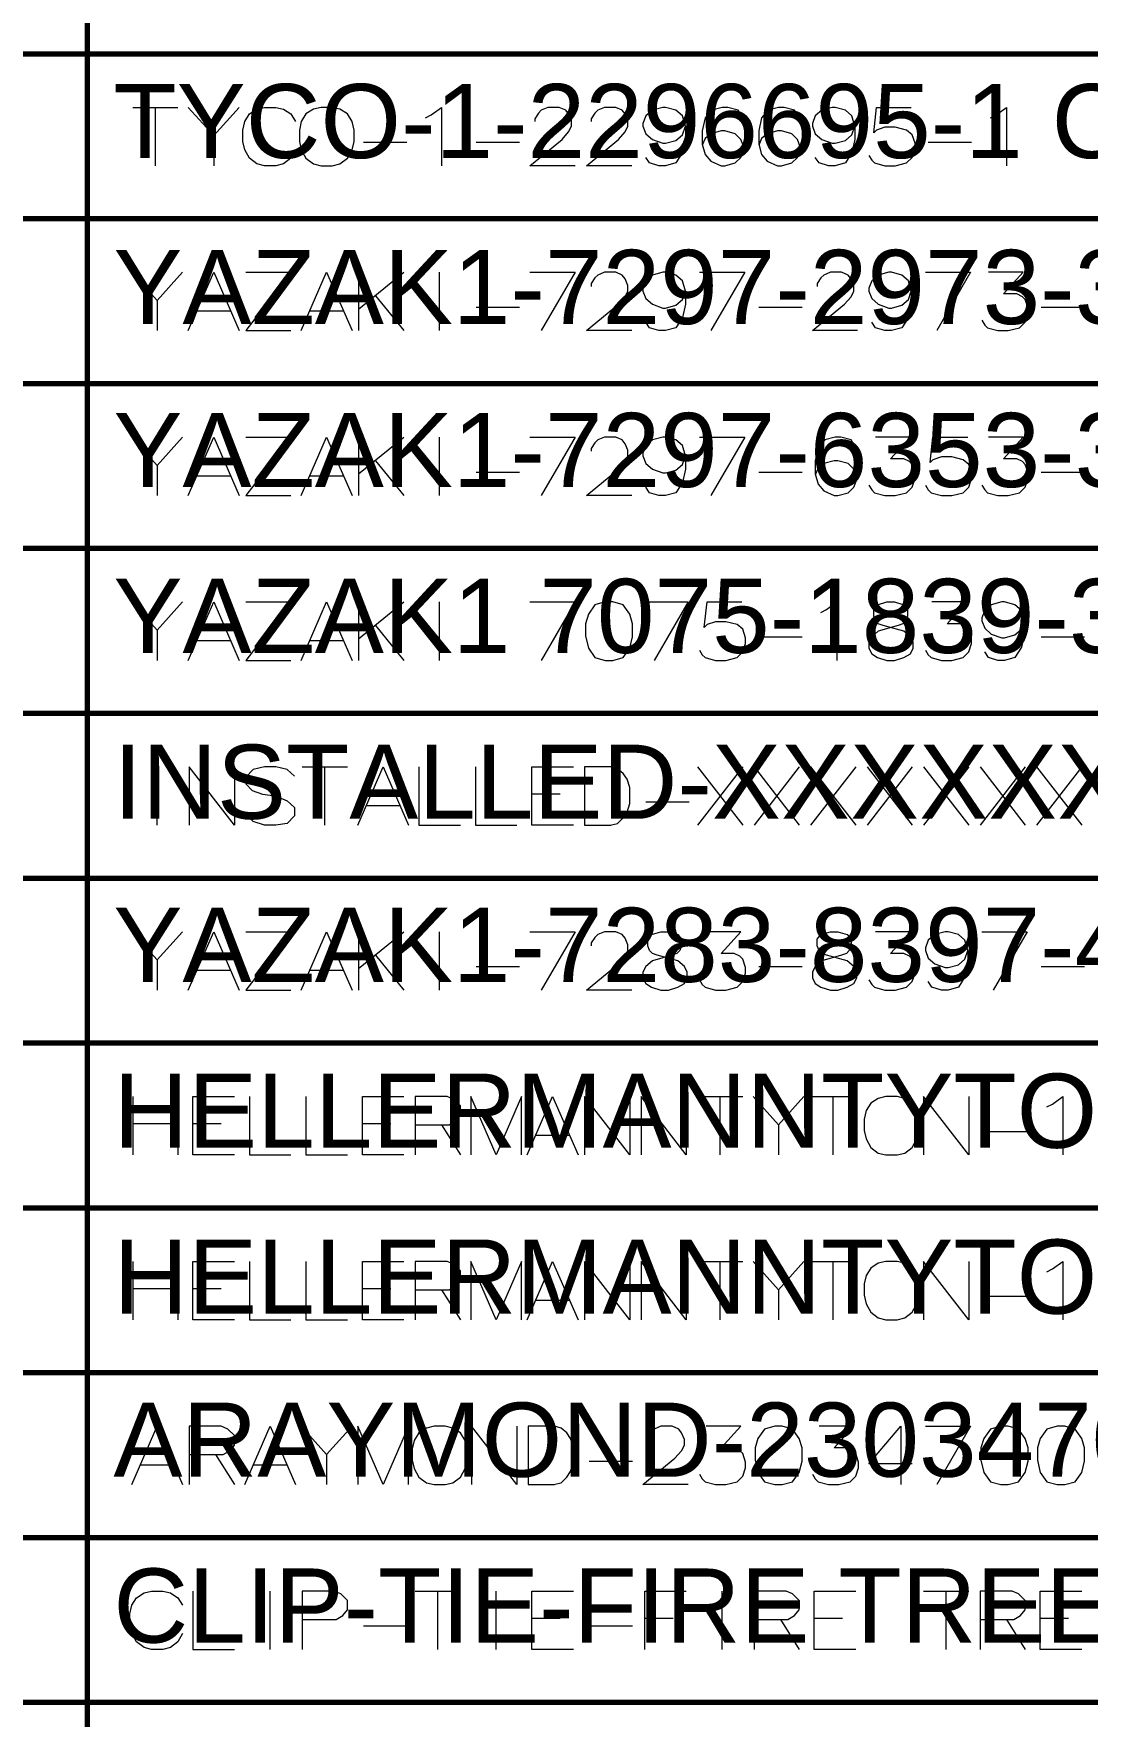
# Model space of a CAD drawing. Header units: millimetres. Extents: x 0 to 174, y 0 to 33.
# Drawn here: x 75.48 to 78.039, y 20.297 to 24.382 of the extents above; entities that cross this region are included whole.
import ezdxf

# ---------------------------------------------------------------- set-up
doc = ezdxf.new("R2010")
doc.units = ezdxf.units.MM
doc.layers.add('BOM_OCR_TEXT', color=7, linetype='Continuous')
doc.layers.add('BOM_ORIGINAL_OUTLINES', color=7, linetype='Continuous')
doc.layers.add('PDF_Geomertry', color=7, linetype='Continuous', true_color=0x405f80)
doc.styles.get("Standard").update_dxf_attribs({"font": 'arial.ttf'})

msp = doc.modelspace()

# ---------------------------------------------------------------- linework, layer by layer
at = {"layer": 'BOM_ORIGINAL_OUTLINES', "color": 18, "lineweight": 13, "true_color": 0x260000}
for points in [[(75.7208, 24.2028), (75.8306, 24.2028)], [(75.7757, 24.061), (75.7757, 24.2028)], [(75.8557, 24.2028), (75.9174, 24.1342), (75.9792, 24.2028)], [(76.1162, 24.0999), (76.1049, 24.0793), (76.0865, 24.0656), (76.0683, 24.061), (76.0408, 24.061), (76.0225, 24.0656), (76.0043, 24.0793), (75.9928, 24.0999), (75.9883, 24.1204), (75.9883, 24.1479), (75.9928, 24.1685), (76.0043, 24.1868), (76.0225, 24.1982), (76.0408, 24.2028), (76.0683, 24.2028), (76.0865, 24.1982), (76.1049, 24.1868), (76.1162, 24.1685)], [(76.4318, 24.1776), (76.4454, 24.1844), (76.4706, 24.2028), (76.4706, 24.061)], [(76.7951, 24.061), (76.6854, 24.061), (76.7632, 24.125), (76.7792, 24.1433), (76.7861, 24.1571), (76.7861, 24.1707), (76.7792, 24.1868), (76.7724, 24.1958), (76.7564, 24.2028), (76.7289, 24.2028), (76.7129, 24.1958), (76.7061, 24.189), (76.6969, 24.1753), (76.6969, 24.1685)], [(76.9324, 24.061), (76.8226, 24.061), (76.9004, 24.125), (76.9164, 24.1433), (76.9232, 24.1571), (76.9232, 24.1707), (76.9164, 24.1868), (76.9094, 24.1958), (76.8935, 24.2028), (76.8661, 24.2028), (76.8501, 24.1958), (76.8432, 24.189), (76.834, 24.1753), (76.834, 24.1685)], [(77.0626, 24.1571), (77.0558, 24.1822), (77.0399, 24.1958), (77.0147, 24.2028), (77.0078, 24.2028), (76.9826, 24.1958), (76.9667, 24.1822), (76.9597, 24.1639), (76.9597, 24.1571), (76.9667, 24.1388), (76.9826, 24.125), (77.0078, 24.1158), (77.0147, 24.1158), (77.0399, 24.1228), (77.0558, 24.1364), (77.0626, 24.1571), (77.0626, 24.125), (77.0558, 24.0931), (77.0399, 24.0679), (77.0147, 24.061), (76.9986, 24.061), (76.9758, 24.0679), (76.9667, 24.0815)], [(77.1975, 24.1844), (77.1907, 24.1958), (77.1656, 24.2028), (77.1518, 24.2028), (77.1267, 24.1958), (77.1107, 24.1776), (77.1037, 24.1456), (77.1037, 24.1136), (77.1107, 24.0885), (77.1244, 24.0725), (77.1496, 24.061), (77.1586, 24.061), (77.1837, 24.0679), (77.1975, 24.0815), (77.2044, 24.0999), (77.2044, 24.1067), (77.1975, 24.125), (77.1837, 24.1388), (77.1586, 24.1456), (77.1496, 24.1456), (77.1244, 24.1388), (77.1107, 24.1274), (77.1037, 24.1113)], [(77.3347, 24.1844), (77.3278, 24.1958), (77.3026, 24.2028), (77.289, 24.2028), (77.2639, 24.1958), (77.2478, 24.1776), (77.241, 24.1456), (77.241, 24.1136), (77.2478, 24.0885), (77.2615, 24.0725), (77.2867, 24.061), (77.2958, 24.061), (77.321, 24.0679), (77.3347, 24.0815), (77.3415, 24.0999), (77.3415, 24.1067), (77.3347, 24.125), (77.321, 24.1388), (77.2958, 24.1456), (77.2867, 24.1456), (77.2615, 24.1388), (77.2478, 24.1274), (77.241, 24.1113)], [(77.4742, 24.1571), (77.4672, 24.1822), (77.4512, 24.1958), (77.4261, 24.2028), (77.4193, 24.2028), (77.3942, 24.1958), (77.3781, 24.1822), (77.3712, 24.1639), (77.3712, 24.1571), (77.3781, 24.1388), (77.3942, 24.125), (77.4193, 24.1158), (77.4261, 24.1158), (77.4512, 24.1228), (77.4672, 24.1364), (77.4742, 24.1571), (77.4742, 24.125), (77.4672, 24.0931), (77.4512, 24.0679), (77.4261, 24.061), (77.4101, 24.061), (77.3872, 24.0679), (77.3781, 24.0815)], [(77.5085, 24.0861), (77.5153, 24.0747), (77.5221, 24.0679), (77.5472, 24.061), (77.5724, 24.061), (77.5999, 24.0679), (77.6136, 24.0815), (77.6204, 24.1022), (77.6204, 24.1158), (77.6136, 24.1364), (77.5999, 24.1479), (77.5724, 24.1547), (77.5472, 24.1547), (77.5267, 24.1479), (77.5199, 24.141), (77.5267, 24.2028), (77.6112, 24.2028)], [(77.8033, 24.1776), (77.8171, 24.1844), (77.8422, 24.2028), (77.8422, 24.061)], [(75.9174, 24.1342), (75.9174, 24.061)], [(76.2808, 24.1182), (76.386, 24.1182)], [(76.5551, 24.1182), (76.6603, 24.1182)], [(77.6525, 24.1182), (77.7576, 24.1182)], [(75.7185, 23.8025), (75.7803, 23.7339), (75.8419, 23.8025)], [(75.8557, 23.6608), (75.9174, 23.8025), (75.9792, 23.6608)], [(75.9951, 23.8025), (76.1049, 23.8025), (75.9951, 23.6608), (76.1049, 23.6608)], [(76.13, 23.6608), (76.1917, 23.8025), (76.2535, 23.6608)], [(76.2694, 23.8025), (76.2694, 23.6608)], [(76.2694, 23.7133), (76.3792, 23.8025)], [(76.466, 23.6608), (76.466, 23.8025)], [(76.6854, 23.8025), (76.7951, 23.8025), (76.7129, 23.6608)], [(76.9324, 23.6608), (76.8226, 23.6608), (76.9004, 23.7247), (76.9164, 23.7431), (76.9232, 23.7568), (76.9232, 23.7706), (76.9164, 23.7865), (76.9094, 23.7957), (76.8935, 23.8025), (76.8661, 23.8025), (76.8501, 23.7957), (76.8432, 23.7888), (76.834, 23.7751), (76.834, 23.7682)], [(77.0626, 23.7568), (77.0558, 23.7819), (77.0399, 23.7957), (77.0147, 23.8025), (77.0078, 23.8025), (76.9826, 23.7957), (76.9667, 23.7819), (76.9597, 23.7636), (76.9597, 23.7568), (76.9667, 23.7385), (76.9826, 23.7247), (77.0078, 23.7157), (77.0147, 23.7157), (77.0399, 23.7225), (77.0558, 23.7363), (77.0626, 23.7568), (77.0626, 23.7247), (77.0558, 23.6928), (77.0399, 23.6676), (77.0147, 23.6608), (76.9986, 23.6608), (76.9758, 23.6676), (76.9667, 23.6814)], [(77.0969, 23.8025), (77.2067, 23.8025), (77.1244, 23.6608)], [(77.481, 23.6608), (77.3712, 23.6608), (77.449, 23.7247), (77.465, 23.7431), (77.4718, 23.7568), (77.4718, 23.7706), (77.465, 23.7865), (77.4582, 23.7957), (77.4421, 23.8025), (77.4147, 23.8025), (77.3987, 23.7957), (77.3918, 23.7888), (77.3826, 23.7751), (77.3826, 23.7682)], [(77.6112, 23.7568), (77.6044, 23.7819), (77.5885, 23.7957), (77.5633, 23.8025), (77.5564, 23.8025), (77.5312, 23.7957), (77.5153, 23.7819), (77.5085, 23.7636), (77.5085, 23.7568), (77.5153, 23.7385), (77.5312, 23.7247), (77.5564, 23.7157), (77.5633, 23.7157), (77.5885, 23.7225), (77.6044, 23.7363), (77.6112, 23.7568), (77.6112, 23.7247), (77.6044, 23.6928), (77.5885, 23.6676), (77.5633, 23.6608), (77.5472, 23.6608), (77.5244, 23.6676), (77.5153, 23.6814)], [(77.6456, 23.8025), (77.7553, 23.8025), (77.6731, 23.6608)], [(77.7828, 23.686), (77.7896, 23.6744), (77.7964, 23.6676), (77.8215, 23.6608), (77.8468, 23.6608), (77.8742, 23.6676), (77.8879, 23.6814), (77.8947, 23.7019), (77.8947, 23.7157), (77.8879, 23.7363), (77.881, 23.7431), (77.8674, 23.7499), (77.8353, 23.7499), (77.8833, 23.8025), (77.7987, 23.8025)], [(76.3106, 23.7454), (76.3792, 23.6608)], [(75.7803, 23.7339), (75.7803, 23.6608)], [(75.8762, 23.7088), (75.9586, 23.7088)], [(76.1506, 23.7088), (76.2329, 23.7088)], [(76.5551, 23.7179), (76.6603, 23.7179)], [(77.241, 23.7179), (77.3461, 23.7179)], [(77.9268, 23.7179), (78.0319, 23.7179)], [(75.7185, 23.4022), (75.7803, 23.3338), (75.8419, 23.4022)], [(75.8557, 23.2606), (75.9174, 23.4022), (75.9792, 23.2606)], [(75.9951, 23.4022), (76.1049, 23.4022), (75.9951, 23.2606), (76.1049, 23.2606)], [(76.13, 23.2606), (76.1917, 23.4022), (76.2535, 23.2606)], [(76.2694, 23.4022), (76.2694, 23.2606)], [(76.2694, 23.3131), (76.3792, 23.4022)], [(76.466, 23.2606), (76.466, 23.4022)], [(76.6854, 23.4022), (76.7951, 23.4022), (76.7129, 23.2606)], [(76.9324, 23.2606), (76.8226, 23.2606), (76.9004, 23.3246), (76.9164, 23.3428), (76.9232, 23.3565), (76.9232, 23.3703), (76.9164, 23.3863), (76.9094, 23.3954), (76.8935, 23.4022), (76.8661, 23.4022), (76.8501, 23.3954), (76.8432, 23.3886), (76.834, 23.3749), (76.834, 23.3679)], [(77.0626, 23.3565), (77.0558, 23.3817), (77.0399, 23.3954), (77.0147, 23.4022), (77.0078, 23.4022), (76.9826, 23.3954), (76.9667, 23.3817), (76.9597, 23.3633), (76.9597, 23.3565), (76.9667, 23.3382), (76.9826, 23.3246), (77.0078, 23.3154), (77.0147, 23.3154), (77.0399, 23.3222), (77.0558, 23.336), (77.0626, 23.3565), (77.0626, 23.3246), (77.0558, 23.2925), (77.0399, 23.2674), (77.0147, 23.2606), (76.9986, 23.2606), (76.9758, 23.2674), (76.9667, 23.2811)], [(77.0969, 23.4022), (77.2067, 23.4022), (77.1244, 23.2606)], [(77.4718, 23.384), (77.465, 23.3954), (77.4399, 23.4022), (77.4261, 23.4022), (77.401, 23.3954), (77.385, 23.3771), (77.3781, 23.3451), (77.3781, 23.3131), (77.385, 23.2879), (77.3987, 23.2719), (77.4239, 23.2606), (77.4329, 23.2606), (77.4582, 23.2674), (77.4718, 23.2811), (77.4787, 23.2994), (77.4787, 23.3063), (77.4718, 23.3246), (77.4582, 23.3382), (77.4329, 23.3451), (77.4239, 23.3451), (77.3987, 23.3382), (77.385, 23.3268), (77.3781, 23.3108)], [(77.5085, 23.2857), (77.5153, 23.2743), (77.5221, 23.2674), (77.5472, 23.2606), (77.5724, 23.2606), (77.5999, 23.2674), (77.6136, 23.2811), (77.6204, 23.3017), (77.6204, 23.3154), (77.6136, 23.336), (77.6067, 23.3428), (77.5931, 23.3497), (77.561, 23.3497), (77.609, 23.4022), (77.5244, 23.4022)], [(77.6456, 23.2857), (77.6525, 23.2743), (77.6593, 23.2674), (77.6844, 23.2606), (77.7096, 23.2606), (77.7369, 23.2674), (77.7507, 23.2811), (77.7576, 23.3017), (77.7576, 23.3154), (77.7507, 23.336), (77.7369, 23.3474), (77.7096, 23.3543), (77.6844, 23.3543), (77.6639, 23.3474), (77.6569, 23.3406), (77.6639, 23.4022), (77.7485, 23.4022)], [(77.7828, 23.2857), (77.7896, 23.2743), (77.7964, 23.2674), (77.8215, 23.2606), (77.8468, 23.2606), (77.8742, 23.2674), (77.8879, 23.2811), (77.8947, 23.3017), (77.8947, 23.3154), (77.8879, 23.336), (77.881, 23.3428), (77.8674, 23.3497), (77.8353, 23.3497), (77.8833, 23.4022), (77.7987, 23.4022)], [(75.7803, 23.3338), (75.7803, 23.2606)], [(76.3106, 23.3451), (76.3792, 23.2606)], [(75.8762, 23.3085), (75.9586, 23.3085)], [(76.1506, 23.3085), (76.2329, 23.3085)], [(76.5551, 23.3176), (76.6603, 23.3176)], [(77.241, 23.3176), (77.3461, 23.3176)], [(77.9268, 23.3176), (78.0319, 23.3176)], [(75.7185, 23.0021), (75.7803, 22.9335), (75.8419, 23.0021)], [(75.8557, 22.8603), (75.9174, 23.0021), (75.9792, 22.8603)], [(75.9951, 23.0021), (76.1049, 23.0021), (75.9951, 22.8603), (76.1049, 22.8603)], [(76.13, 22.8603), (76.1917, 23.0021), (76.2535, 22.8603)], [(76.2694, 23.0021), (76.2694, 22.8603)], [(76.2694, 22.9129), (76.3792, 23.0021)], [(76.466, 22.8603), (76.466, 23.0021)], [(76.6854, 23.0021), (76.7951, 23.0021), (76.7129, 22.8603)], [(76.9597, 23.0021), (77.0696, 23.0021), (76.9872, 22.8603)], [(77.0969, 22.8854), (77.1037, 22.874), (77.1107, 22.8672), (77.1358, 22.8603), (77.161, 22.8603), (77.1883, 22.8672), (77.2021, 22.8808), (77.2089, 22.9014), (77.2089, 22.9151), (77.2021, 22.9357), (77.1883, 22.9472), (77.161, 22.954), (77.1358, 22.954), (77.1153, 22.9472), (77.1083, 22.9403), (77.1153, 23.0021), (77.1999, 23.0021)], [(77.3918, 22.9769), (77.4056, 22.9837), (77.4307, 23.0021), (77.4307, 22.8603)], [(77.6456, 22.8854), (77.6525, 22.874), (77.6593, 22.8672), (77.6844, 22.8603), (77.7096, 22.8603), (77.7369, 22.8672), (77.7507, 22.8808), (77.7576, 22.9014), (77.7576, 22.9151), (77.7507, 22.9357), (77.7439, 22.9426), (77.7301, 22.9494), (77.6982, 22.9494), (77.7461, 23.0021), (77.6615, 23.0021)], [(77.8856, 22.9562), (77.8788, 22.9815), (77.8628, 22.9951), (77.8376, 23.0021), (77.8307, 23.0021), (77.8056, 22.9951), (77.7896, 22.9815), (77.7828, 22.9632), (77.7828, 22.9562), (77.7896, 22.9381), (77.8056, 22.9243), (77.8307, 22.9151), (77.8376, 22.9151), (77.8628, 22.9221), (77.8788, 22.9357), (77.8856, 22.9562), (77.8856, 22.9243), (77.8788, 22.8924), (77.8628, 22.8672), (77.8376, 22.8603), (77.8215, 22.8603), (77.7987, 22.8672), (77.7896, 22.8808)], [(75.7803, 22.9335), (75.7803, 22.8603)], [(76.3106, 22.9449), (76.3792, 22.8603)], [(75.8762, 22.9083), (75.9586, 22.9083)], [(76.1506, 22.9083), (76.2329, 22.9083)], [(77.241, 22.9175), (77.3461, 22.9175)], [(77.9268, 22.9175), (78.0319, 22.9175)], [(75.7803, 22.4601), (75.7803, 22.6018)], [(75.9676, 22.6018), (75.9676, 22.4601), (75.8579, 22.6018), (75.8579, 22.4601)], [(76.114, 22.5789), (76.0957, 22.595), (76.0683, 22.6018), (76.0408, 22.6018), (76.0135, 22.595), (75.9951, 22.5767), (75.9951, 22.5607), (76.0111, 22.5446), (76.0362, 22.5356), (76.0546, 22.5332), (76.0751, 22.5286), (76.0957, 22.5194), (76.114, 22.5035), (76.114, 22.4829), (76.0957, 22.4646), (76.0683, 22.4601), (76.0408, 22.4601), (76.0135, 22.4692), (75.9951, 22.4853)], [(76.1322, 22.6018), (76.2419, 22.6018)], [(76.1871, 22.4601), (76.1871, 22.6018)], [(76.2672, 22.4601), (76.3289, 22.6018), (76.3906, 22.4601)], [(76.4157, 22.6018), (76.4157, 22.4601), (76.5164, 22.4601)], [(76.5529, 22.6018), (76.5529, 22.4601), (76.6535, 22.4601)], [(76.7907, 22.4601), (76.69, 22.4601), (76.69, 22.6018), (76.7907, 22.6018)], [(76.8797, 22.4601), (76.8981, 22.4646), (76.9118, 22.4783), (76.921, 22.4921), (76.9278, 22.5126), (76.9278, 22.5515), (76.921, 22.5721), (76.9118, 22.5858), (76.8981, 22.5972), (76.8821, 22.6018), (76.8181, 22.6018), (76.8181, 22.4601), (76.8821, 22.4601)], [(77.0924, 22.6018), (77.2021, 22.4601)], [(77.2021, 22.6018), (77.0924, 22.4601)], [(77.2296, 22.6018), (77.3393, 22.4601)], [(77.3393, 22.6018), (77.2296, 22.4601)], [(77.3667, 22.6018), (77.4764, 22.4601)], [(77.4764, 22.6018), (77.3667, 22.4601)], [(77.5039, 22.6018), (77.6136, 22.4601)], [(77.6136, 22.6018), (77.5039, 22.4601)], [(77.641, 22.6018), (77.7507, 22.4601)], [(77.7507, 22.6018), (77.641, 22.4601)], [(77.7782, 22.6018), (77.8879, 22.4601)], [(77.8879, 22.6018), (77.7782, 22.4601)], [(77.9153, 22.6018), (78.025, 22.4601)], [(78.025, 22.6018), (77.9153, 22.4601)], [(76.7586, 22.5356), (76.69, 22.5356)], [(76.9667, 22.5172), (77.0718, 22.5172)], [(76.2878, 22.5081), (76.37, 22.5081)], [(75.7185, 22.2015), (75.7803, 22.1329), (75.8419, 22.2015)], [(75.8557, 22.0599), (75.9174, 22.2015), (75.9792, 22.0599)], [(75.9951, 22.2015), (76.1049, 22.2015), (75.9951, 22.0599), (76.1049, 22.0599)], [(76.13, 22.0599), (76.1917, 22.2015), (76.2535, 22.0599)], [(76.2694, 22.2015), (76.2694, 22.0599)], [(76.2694, 22.1124), (76.3792, 22.2015)], [(76.466, 22.0599), (76.466, 22.2015)], [(76.6854, 22.2015), (76.7951, 22.2015), (76.7129, 22.0599)], [(76.9324, 22.0599), (76.8226, 22.0599), (76.9004, 22.1239), (76.9164, 22.1421), (76.9232, 22.1558), (76.9232, 22.1696), (76.9164, 22.1856), (76.9094, 22.1947), (76.8935, 22.2015), (76.8661, 22.2015), (76.8501, 22.1947), (76.8432, 22.1879), (76.834, 22.1742), (76.834, 22.1672)], [(77.0969, 22.085), (77.1037, 22.0736), (77.1107, 22.0667), (77.1358, 22.0599), (77.161, 22.0599), (77.1883, 22.0667), (77.2021, 22.0804), (77.2089, 22.101), (77.2089, 22.1147), (77.2021, 22.1353), (77.1953, 22.1421), (77.1815, 22.149), (77.1496, 22.149), (77.1975, 22.2015), (77.1129, 22.2015)], [(77.5085, 22.085), (77.5153, 22.0736), (77.5221, 22.0667), (77.5472, 22.0599), (77.5724, 22.0599), (77.5999, 22.0667), (77.6136, 22.0804), (77.6204, 22.101), (77.6204, 22.1147), (77.6136, 22.1353), (77.6067, 22.1421), (77.5931, 22.149), (77.561, 22.149), (77.609, 22.2015), (77.5244, 22.2015)], [(77.7485, 22.1558), (77.7415, 22.181), (77.7256, 22.1947), (77.7004, 22.2015), (77.6936, 22.2015), (77.6685, 22.1947), (77.6525, 22.181), (77.6456, 22.1626), (77.6456, 22.1558), (77.6525, 22.1375), (77.6685, 22.1239), (77.6936, 22.1147), (77.7004, 22.1147), (77.7256, 22.1215), (77.7415, 22.1353), (77.7485, 22.1558), (77.7485, 22.1239), (77.7415, 22.0918), (77.7256, 22.0667), (77.7004, 22.0599), (77.6844, 22.0599), (77.6615, 22.0667), (77.6525, 22.0804)], [(77.7828, 22.2015), (77.8925, 22.2015), (77.8101, 22.0599)], [(76.3106, 22.1444), (76.3792, 22.0599)], [(75.7803, 22.1329), (75.7803, 22.0599)], [(75.8762, 22.1078), (75.9586, 22.1078)], [(76.1506, 22.1078), (76.2329, 22.1078)], [(76.5551, 22.1169), (76.6603, 22.1169)], [(77.241, 22.1169), (77.3461, 22.1169)], [(77.9268, 22.1169), (78.0319, 22.1169)], [(75.7208, 21.8014), (75.7208, 21.6596)], [(75.8306, 21.8014), (75.8306, 21.6596)], [(75.9676, 21.6596), (75.8671, 21.6596), (75.8671, 21.8014), (75.9676, 21.8014)], [(76.0043, 21.8014), (76.0043, 21.6596), (76.1049, 21.6596)], [(76.1414, 21.8014), (76.1414, 21.6596), (76.2419, 21.6596)], [(76.3792, 21.6596), (76.2786, 21.6596), (76.2786, 21.8014), (76.3792, 21.8014)], [(76.4065, 21.7328), (76.4889, 21.7328), (76.5049, 21.7419), (76.5164, 21.7556), (76.5164, 21.7785), (76.5003, 21.7944), (76.4843, 21.8014), (76.4065, 21.8014), (76.4065, 21.6596)], [(76.6649, 21.6596), (76.6649, 21.8014), (76.6032, 21.6596), (76.5415, 21.8014), (76.5415, 21.6596)], [(76.6786, 21.6596), (76.7403, 21.8014), (76.8021, 21.6596)], [(76.9278, 21.8014), (76.9278, 21.6596), (76.8181, 21.8014), (76.8181, 21.6596)], [(77.065, 21.8014), (77.065, 21.6596), (76.9553, 21.8014), (76.9553, 21.6596)], [(77.0924, 21.8014), (77.2021, 21.8014)], [(77.1472, 21.6596), (77.1472, 21.8014)], [(77.2272, 21.8014), (77.289, 21.7328), (77.3507, 21.8014)], [(77.3667, 21.8014), (77.4764, 21.8014)], [(77.4215, 21.6596), (77.4215, 21.8014)], [(77.7507, 21.8014), (77.7507, 21.6596), (77.641, 21.8014), (77.641, 21.6596)], [(77.9404, 21.7763), (77.9542, 21.7831), (77.9793, 21.8014), (77.9793, 21.6596)], [(75.8306, 21.735), (75.7208, 21.735)], [(75.9357, 21.735), (75.8671, 21.735)], [(76.3472, 21.735), (76.2786, 21.735)], [(76.4706, 21.7328), (76.5164, 21.6596)], [(76.6992, 21.7076), (76.7815, 21.7076)], [(77.289, 21.7328), (77.289, 21.6596)], [(77.7896, 21.7168), (77.8947, 21.7168)], [(75.7208, 21.4011), (75.7208, 21.2593)], [(75.8306, 21.4011), (75.8306, 21.2593)], [(75.9676, 21.2593), (75.8671, 21.2593), (75.8671, 21.4011), (75.9676, 21.4011)], [(76.0043, 21.4011), (76.0043, 21.2593), (76.1049, 21.2593)], [(76.1414, 21.4011), (76.1414, 21.2593), (76.2419, 21.2593)], [(76.3792, 21.2593), (76.2786, 21.2593), (76.2786, 21.4011), (76.3792, 21.4011)], [(76.4065, 21.3325), (76.4889, 21.3325), (76.5049, 21.3417), (76.5164, 21.3554), (76.5164, 21.3782), (76.5003, 21.3943), (76.4843, 21.4011), (76.4065, 21.4011), (76.4065, 21.2593)], [(76.6649, 21.2593), (76.6649, 21.4011), (76.6032, 21.2593), (76.5415, 21.4011), (76.5415, 21.2593)], [(76.6786, 21.2593), (76.7403, 21.4011), (76.8021, 21.2593)], [(76.9278, 21.4011), (76.9278, 21.2593), (76.8181, 21.4011), (76.8181, 21.2593)], [(77.065, 21.4011), (77.065, 21.2593), (76.9553, 21.4011), (76.9553, 21.2593)], [(77.0924, 21.4011), (77.2021, 21.4011)], [(77.1472, 21.2593), (77.1472, 21.4011)], [(77.2272, 21.4011), (77.289, 21.3325), (77.3507, 21.4011)], [(77.3667, 21.4011), (77.4764, 21.4011)], [(77.4215, 21.2593), (77.4215, 21.4011)], [(77.7507, 21.4011), (77.7507, 21.2593), (77.641, 21.4011), (77.641, 21.2593)], [(77.9404, 21.376), (77.9542, 21.3828), (77.9793, 21.4011), (77.9793, 21.2593)], [(75.8306, 21.3349), (75.7208, 21.3349)], [(75.9357, 21.3349), (75.8671, 21.3349)], [(76.3472, 21.3349), (76.2786, 21.3349)], [(76.4706, 21.3325), (76.5164, 21.2593)], [(77.289, 21.3325), (77.289, 21.2593)], [(76.6992, 21.3074), (76.7815, 21.3074)], [(77.7896, 21.3165), (77.8947, 21.3165)], [(75.7185, 20.8592), (75.7803, 21.0008), (75.8419, 20.8592)], [(75.8579, 20.9322), (75.9403, 20.9322), (75.9562, 20.9414), (75.9676, 20.9551), (75.9676, 20.9781), (75.9517, 20.994), (75.9357, 21.0008), (75.8579, 21.0008), (75.8579, 20.8592)], [(75.9928, 20.8592), (76.0546, 21.0008), (76.1162, 20.8592)], [(76.13, 21.0008), (76.1917, 20.9322), (76.2535, 21.0008)], [(76.3906, 20.8592), (76.3906, 21.0008), (76.3289, 20.8592), (76.2672, 21.0008), (76.2672, 20.8592)], [(76.6535, 21.0008), (76.6535, 20.8592), (76.5437, 21.0008), (76.5437, 20.8592)], [(76.7426, 20.8592), (76.761, 20.8638), (76.7746, 20.8774), (76.7837, 20.8911), (76.7907, 20.9117), (76.7907, 20.9506), (76.7837, 20.9711), (76.7746, 20.9849), (76.761, 20.9962), (76.7449, 21.0008), (76.681, 21.0008), (76.681, 20.8592), (76.7449, 20.8592)], [(77.0696, 20.8592), (76.9597, 20.8592), (77.0375, 20.9232), (77.0535, 20.9414), (77.0604, 20.9551), (77.0604, 20.9689), (77.0535, 20.9849), (77.0467, 20.994), (77.0307, 21.0008), (77.0032, 21.0008), (76.9872, 20.994), (76.9804, 20.9871), (76.9712, 20.9735), (76.9712, 20.9665)], [(77.0969, 20.8843), (77.1037, 20.8729), (77.1107, 20.866), (77.1358, 20.8592), (77.161, 20.8592), (77.1883, 20.866), (77.2021, 20.8797), (77.2089, 20.9003), (77.2089, 20.914), (77.2021, 20.9346), (77.1953, 20.9414), (77.1815, 20.9483), (77.1496, 20.9483), (77.1975, 21.0008), (77.1129, 21.0008)], [(77.3712, 20.8843), (77.3781, 20.8729), (77.385, 20.866), (77.4101, 20.8592), (77.4353, 20.8592), (77.4626, 20.866), (77.4764, 20.8797), (77.4833, 20.9003), (77.4833, 20.914), (77.4764, 20.9346), (77.4696, 20.9414), (77.4558, 20.9483), (77.4239, 20.9483), (77.4718, 21.0008), (77.3872, 21.0008)], [(77.6136, 20.9094), (77.5085, 20.9094), (77.5861, 21.0008), (77.5861, 20.9322), (77.5861, 20.8592)], [(77.6456, 21.0008), (77.7553, 21.0008), (77.6731, 20.8592)], [(75.9219, 20.9322), (75.9676, 20.8592)], [(76.1917, 20.9322), (76.1917, 20.8592)], [(75.7392, 20.9071), (75.8214, 20.9071)], [(76.0135, 20.9071), (76.0957, 20.9071)], [(76.8294, 20.9163), (76.9346, 20.9163)], [(75.8419, 20.4978), (75.8306, 20.4772), (75.8122, 20.4635), (75.794, 20.4589), (75.7665, 20.4589), (75.7482, 20.4635), (75.73, 20.4772), (75.7185, 20.4978), (75.714, 20.5183), (75.714, 20.5457), (75.7185, 20.5664), (75.73, 20.5846), (75.7482, 20.5961), (75.7665, 20.6007), (75.794, 20.6007), (75.8122, 20.5961), (75.8306, 20.5846), (75.8419, 20.5664)], [(75.8671, 20.6007), (75.8671, 20.4589), (75.9676, 20.4589)], [(76.0546, 20.4589), (76.0546, 20.6007)], [(76.1322, 20.5321), (76.2146, 20.5321), (76.2306, 20.5413), (76.2419, 20.5549), (76.2419, 20.5778), (76.226, 20.5938), (76.21, 20.6007), (76.1322, 20.6007), (76.1322, 20.4589)], [(76.4065, 20.6007), (76.5164, 20.6007)], [(76.4615, 20.4589), (76.4615, 20.6007)], [(76.6032, 20.4589), (76.6032, 20.6007)], [(76.7907, 20.4589), (76.69, 20.4589), (76.69, 20.6007), (76.7907, 20.6007)], [(76.9643, 20.4589), (76.9643, 20.6007), (77.065, 20.6007)], [(77.1518, 20.4589), (77.1518, 20.6007)], [(77.2296, 20.5321), (77.3118, 20.5321), (77.3278, 20.5413), (77.3393, 20.5549), (77.3393, 20.5778), (77.3232, 20.5938), (77.3072, 20.6007), (77.2296, 20.6007), (77.2296, 20.4589)], [(77.4764, 20.4589), (77.3758, 20.4589), (77.3758, 20.6007), (77.4764, 20.6007)], [(77.641, 20.6007), (77.7507, 20.6007)], [(77.6958, 20.4589), (77.6958, 20.6007)], [(77.7782, 20.5321), (77.8604, 20.5321), (77.8764, 20.5413), (77.8879, 20.5549), (77.8879, 20.5778), (77.8719, 20.5938), (77.8558, 20.6007), (77.7782, 20.6007), (77.7782, 20.4589)], [(78.025, 20.4589), (77.9244, 20.4589), (77.9244, 20.6007), (78.025, 20.6007)], [(76.2808, 20.5161), (76.386, 20.5161)], [(76.7586, 20.5343), (76.69, 20.5343)], [(76.8294, 20.5161), (76.9346, 20.5161)], [(77.0329, 20.5343), (76.9643, 20.5343)], [(77.2935, 20.5321), (77.3393, 20.4589)], [(77.4444, 20.5343), (77.3758, 20.5343)], [(77.8422, 20.5321), (77.8879, 20.4589)], [(77.9931, 20.5343), (77.9244, 20.5343)]]:
    msp.add_lwpolyline(points, dxfattribs=at)
for points in [[(76.1781, 24.2028), (76.1597, 24.1982), (76.1414, 24.1868), (76.13, 24.1685), (76.1254, 24.1479), (76.1254, 24.1204), (76.13, 24.0999), (76.1414, 24.0793), (76.1597, 24.0656), (76.1781, 24.061), (76.2054, 24.061), (76.2237, 24.0656), (76.2419, 24.0793), (76.2535, 24.0999), (76.2581, 24.1204), (76.2581, 24.1479), (76.2535, 24.1685), (76.2419, 24.1868), (76.2237, 24.1982), (76.2054, 24.2028), (76.1781, 24.2028)], [(76.8683, 23.0021), (76.8432, 22.9951), (76.8272, 22.9724), (76.8204, 22.9494), (76.8204, 22.9197), (76.8272, 22.89), (76.8432, 22.8672), (76.8683, 22.8603), (76.8867, 22.8603), (76.9118, 22.8672), (76.9278, 22.89), (76.9346, 22.9175), (76.9346, 22.9494), (76.9278, 22.9724), (76.9118, 22.9951), (76.8867, 23.0021), (76.8683, 23.0021)], [(77.5931, 22.9311), (77.5426, 22.9449), (77.5312, 22.9494), (77.5244, 22.9562), (77.5199, 22.9678), (77.5199, 22.9837), (77.529, 22.9951), (77.5518, 23.0021), (77.5701, 23.0021), (77.5931, 22.9951), (77.6021, 22.9837), (77.6021, 22.9678), (77.5976, 22.9562), (77.5907, 22.9494), (77.5793, 22.9449), (77.5312, 22.9311), (77.5153, 22.9175), (77.5085, 22.9038), (77.5085, 22.89), (77.5153, 22.8763), (77.529, 22.8672), (77.5518, 22.8603), (77.5701, 22.8603), (77.5931, 22.8672), (77.609, 22.8763), (77.6158, 22.89), (77.6158, 22.9038), (77.609, 22.9175)], [(77.0444, 22.1307), (76.994, 22.1444), (76.9826, 22.149), (76.9758, 22.1558), (76.9712, 22.1672), (76.9712, 22.1833), (76.9804, 22.1947), (77.0032, 22.2015), (77.0215, 22.2015), (77.0444, 22.1947), (77.0535, 22.1833), (77.0535, 22.1672), (77.0489, 22.1558), (77.0421, 22.149), (77.0307, 22.1444), (76.9826, 22.1307), (76.9667, 22.1169), (76.9597, 22.1033), (76.9597, 22.0896), (76.9667, 22.0758), (76.9804, 22.0667), (77.0032, 22.0599), (77.0215, 22.0599), (77.0444, 22.0667), (77.0604, 22.0758), (77.0672, 22.0896), (77.0672, 22.1033), (77.0604, 22.1169)], [(77.4558, 22.1307), (77.4056, 22.1444), (77.3942, 22.149), (77.3872, 22.1558), (77.3826, 22.1672), (77.3826, 22.1833), (77.3918, 22.1947), (77.4147, 22.2015), (77.4329, 22.2015), (77.4558, 22.1947), (77.465, 22.1833), (77.465, 22.1672), (77.4604, 22.1558), (77.4536, 22.149), (77.4421, 22.1444), (77.3942, 22.1307), (77.3781, 22.1169), (77.3712, 22.1033), (77.3712, 22.0896), (77.3781, 22.0758), (77.3918, 22.0667), (77.4147, 22.0599), (77.4329, 22.0599), (77.4558, 22.0667), (77.4718, 22.0758), (77.4787, 22.0896), (77.4787, 22.1033), (77.4718, 22.1169)], [(77.5496, 21.8014), (77.5312, 21.7968), (77.5131, 21.7853), (77.5015, 21.7671), (77.4969, 21.7465), (77.4969, 21.719), (77.5015, 21.6985), (77.5131, 21.6779), (77.5312, 21.6642), (77.5496, 21.6596), (77.5769, 21.6596), (77.5953, 21.6642), (77.6136, 21.6779), (77.625, 21.6985), (77.6296, 21.719), (77.6296, 21.7465), (77.625, 21.7671), (77.6136, 21.7853), (77.5953, 21.7968), (77.5769, 21.8014), (77.5496, 21.8014)], [(77.5496, 21.4011), (77.5312, 21.3965), (77.5131, 21.3851), (77.5015, 21.3668), (77.4969, 21.3463), (77.4969, 21.3188), (77.5015, 21.2982), (77.5131, 21.2776), (77.5312, 21.2639), (77.5496, 21.2593), (77.5769, 21.2593), (77.5953, 21.2639), (77.6136, 21.2776), (77.625, 21.2982), (77.6296, 21.3188), (77.6296, 21.3463), (77.625, 21.3668), (77.6136, 21.3851), (77.5953, 21.3965), (77.5769, 21.4011), (77.5496, 21.4011)], [(76.4524, 21.0008), (76.434, 20.9962), (76.4157, 20.9849), (76.4043, 20.9665), (76.3997, 20.946), (76.3997, 20.9186), (76.4043, 20.8981), (76.4157, 20.8774), (76.434, 20.8638), (76.4524, 20.8592), (76.4797, 20.8592), (76.4981, 20.8638), (76.5164, 20.8774), (76.5278, 20.8981), (76.5324, 20.9186), (76.5324, 20.946), (76.5278, 20.9665), (76.5164, 20.9849), (76.4981, 20.9962), (76.4797, 21.0008), (76.4524, 21.0008)], [(77.2799, 21.0008), (77.2547, 20.994), (77.2387, 20.9711), (77.2318, 20.9483), (77.2318, 20.9186), (77.2387, 20.8889), (77.2547, 20.866), (77.2799, 20.8592), (77.2981, 20.8592), (77.3232, 20.866), (77.3393, 20.8889), (77.3461, 20.9163), (77.3461, 20.9483), (77.3393, 20.9711), (77.3232, 20.994), (77.2981, 21.0008), (77.2799, 21.0008)], [(77.8285, 21.0008), (77.8033, 20.994), (77.7874, 20.9711), (77.7804, 20.9483), (77.7804, 20.9186), (77.7874, 20.8889), (77.8033, 20.866), (77.8285, 20.8592), (77.8468, 20.8592), (77.8719, 20.866), (77.8879, 20.8889), (77.8947, 20.9163), (77.8947, 20.9483), (77.8879, 20.9711), (77.8719, 20.994), (77.8468, 21.0008), (77.8285, 21.0008)], [(77.9656, 21.0008), (77.9404, 20.994), (77.9244, 20.9711), (77.9176, 20.9483), (77.9176, 20.9186), (77.9244, 20.8889), (77.9404, 20.866), (77.9656, 20.8592), (77.9839, 20.8592), (78.009, 20.866), (78.025, 20.8889), (78.0319, 20.9163), (78.0319, 20.9483), (78.025, 20.9711), (78.009, 20.994), (77.9839, 21.0008), (77.9656, 21.0008)]]:
    msp.add_lwpolyline(points, close=True, dxfattribs=at)
at = {"layer": 'PDF_Geomertry', "color": 165, "lineweight": 70, "true_color": 0x5267a5}
for points in [[(70.2461, 24.3332), (70.2461, 23.9329), (71.3026, 23.9329), (71.3026, 24.3332), (75.611, 24.3332), (75.611, 24.7333), (83.901, 24.7333), (83.901, 25.1336), (85.7837, 25.1336), (85.7837, 25.5339), (98.9892, 25.5339), (98.9892, 25.934)], [(70.2461, 23.9329), (70.2461, 23.5326), (71.3026, 23.5326), (71.3026, 23.9329), (75.611, 23.9329), (75.611, 24.3332), (83.901, 24.3332), (83.901, 24.7333), (85.7837, 24.7333), (85.7837, 25.1336), (98.9892, 25.1336), (98.9892, 25.5339)], [(70.2461, 23.5326), (70.2461, 23.1324), (71.3026, 23.1324), (71.3026, 23.5326), (75.611, 23.5326), (75.611, 23.9329), (83.901, 23.9329), (83.901, 24.3332), (85.7837, 24.3332), (85.7837, 24.7333), (98.9892, 24.7333), (98.9892, 25.1336)], [(70.2461, 23.1324), (70.2461, 22.7322), (71.3026, 22.7322), (71.3026, 23.1324), (75.611, 23.1324), (75.611, 23.5326), (83.901, 23.5326), (83.901, 23.9329), (85.7837, 23.9329), (85.7837, 24.3332), (98.9892, 24.3332), (98.9892, 24.7333)], [(70.2461, 22.7322), (70.2461, 22.3319), (71.3026, 22.3319), (71.3026, 22.7322), (75.611, 22.7322), (75.611, 23.1324), (83.901, 23.1324), (83.901, 23.5326), (85.7837, 23.5326), (85.7837, 23.9329), (98.9892, 23.9329), (98.9892, 24.3332)], [(70.2461, 22.3319), (70.2461, 21.9317), (71.3026, 21.9317), (71.3026, 22.3319), (75.611, 22.3319), (75.611, 22.7322), (83.901, 22.7322), (83.901, 23.1324), (85.7837, 23.1324), (85.7837, 23.5326), (98.9892, 23.5326), (98.9892, 23.9329)], [(70.2461, 21.9317), (70.2461, 21.5315), (71.3026, 21.5315), (71.3026, 21.9317), (75.611, 21.9317), (75.611, 22.3319), (83.901, 22.3319), (83.901, 22.7322), (85.7837, 22.7322), (85.7837, 23.1324), (98.9892, 23.1324), (98.9892, 23.5326)], [(70.2461, 21.5315), (70.2461, 21.1313), (71.3026, 21.1313), (71.3026, 21.5315), (75.611, 21.5315), (75.611, 21.9317), (83.901, 21.9317), (83.901, 22.3319), (85.7837, 22.3319), (85.7837, 22.7322), (98.9892, 22.7322), (98.9892, 23.1324)], [(70.2461, 21.1313), (70.2461, 20.731), (71.3026, 20.731), (71.3026, 21.1313), (75.611, 21.1313), (75.611, 21.5315), (83.901, 21.5315), (83.901, 21.9317), (85.7837, 21.9317), (85.7837, 22.3319), (98.9892, 22.3319), (98.9892, 22.7322)], [(70.2461, 20.731), (70.2461, 20.3308), (71.3026, 20.3308), (71.3026, 20.731), (75.611, 20.731), (75.611, 21.1313), (83.901, 21.1313), (83.901, 21.5315), (85.7837, 21.5315), (85.7837, 21.9317), (98.9892, 21.9317), (98.9892, 22.3319)], [(70.2461, 20.3308), (70.2461, 19.9306), (71.3026, 19.9306), (71.3026, 20.3308), (75.611, 20.3308), (75.611, 20.731), (83.901, 20.731), (83.901, 21.1313), (85.7837, 21.1313), (85.7837, 21.5315), (98.9892, 21.5315), (98.9892, 21.9317)], [(70.2461, 19.9306), (70.2461, 19.5303), (71.3026, 19.5303), (71.3026, 19.9306), (75.611, 19.9306), (75.611, 20.3308), (83.901, 20.3308), (83.901, 20.731), (85.7837, 20.731), (85.7837, 21.1313), (98.9892, 21.1313), (98.9892, 21.5315)]]:
    msp.add_lwpolyline(points, dxfattribs=at)

# ---------------------------------------------------------------- texts
at = {"layer": 'BOM_OCR_TEXT', "char_height": 0.18, "width": 8.152222, "attachment_point": 1}
for s, insert in [('TYCO-1-2296695-1 CONNECTOR ASM-INL INE', (75.6739, 24.2597)), ('YAZAK1-7297-2973-30-CONNECTOR ASM-INL INE', (75.6739, 23.8569)), ('YAZAK1-7297-6353-30-CONNECTOR ASM-INLINE', (75.6739, 23.4611)), ('YAZAK1 7075-1839-30 GROMMET WIPER', (75.6739, 23.0583)), ('INSTALLED-XXXXXXXX B234 GROMMET - FRONT DOOR LHS', (75.6739, 22.6556)), ('YAZAK1-7283-8397-40-CONNECTOR ASM-INLINE', (75.6739, 22.2597)), ('HELLERMANNTYTON-157-OO154-CLIP-WRG HARN', (75.6739, 21.8569)), ('HELLERMANNTYTON-156-02467-CL IP-WRG HARN', (75.6739, 21.4542)), ('ARAYMOND-230347001-CLIP-WRG HARN', (75.6739, 21.0583)), ('CLIP-TIE-FIRE TREE-HT-BLK-PA66', (75.6739, 20.6556))]:
    msp.add_mtext(s, dxfattribs=dict(at, insert=insert))

doc.saveas('drawing.dxf')
